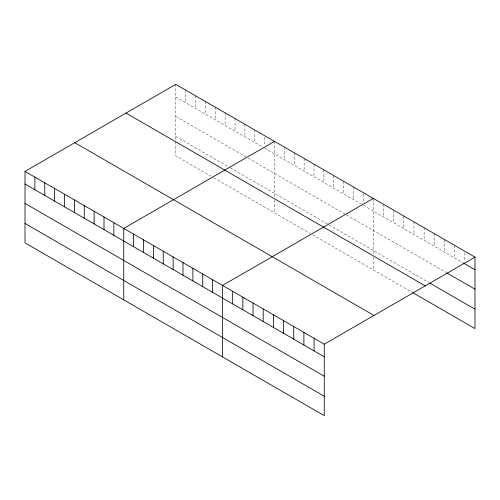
<?xml version="1.0" encoding="UTF-8"?>
<svg xmlns="http://www.w3.org/2000/svg" width="500" height="500" viewBox="0 0 500 500"><rect width="100%" height="100%" fill="white"/><g stroke="black" fill="none" stroke-linecap="round" stroke-linejoin="round"><path stroke-width="0.38" stroke-dasharray="2.5 1.88" d="M175.756 84.369L175.756 140.887M175.756 96.969L262 146.762M264.631 148.281L361.406 204.156M363.381 205.294L462.919 262.762M175.756 116.394L247.512 157.825M248.175 158.2L345.606 214.456M346.262 214.838L446.388 272.638M175.756 136.406L229.737 167.575M230.4 167.95L328.488 224.587M329.15 224.963L428.581 282.369M211.306 176.356L175.756 155.831L175.756 141.631M213.938 177.875L310.056 233.369M312.688 234.887L412.044 292.25M464.825 252.744L464.825 261.637M454.65 245.387L454.65 257.987M444.475 239.513L444.475 252.113M434.3 233.637L434.3 246.238M424.131 227.763L424.131 240.362M413.956 221.887L413.956 234.494M403.781 216.012L403.781 228.619M393.606 210.144L393.606 222.744M383.431 204.269L383.431 216.869M373.256 198.394L373.256 254.169M373.256 257.156L373.256 269.856M363.381 194.175L363.381 202.331M353.506 186.988L353.506 199.594M343.631 181.287L343.631 193.894M333.756 175.588L333.756 188.188M323.881 169.887L323.881 182.488M314.006 164.188L314.006 176.788M304.131 158.481L304.131 171.088M294.256 152.781L294.256 165.381M284.381 147.081L284.381 159.681M274.506 141.381L274.506 197.156M274.506 200.144L274.506 212.844M264.631 137.162L264.631 145.312M254.756 129.975L254.756 142.581M244.881 124.275L244.881 136.875M235.006 118.575L235.006 131.175M225.131 112.875L225.131 125.475M215.256 107.169L215.256 119.775M205.381 101.469L205.381 114.075M195.506 95.769L195.506 108.369M185.631 90.069L185.631 102.669"/><path stroke-width="0.75" d="M25 171.406L324.244 344.169L324.244 415.631L25 242.869L25 171.406L175.756 84.369L475 257.131L475 328.594L412.681 292.619M274.506 141.381L123.75 228.419L123.75 299.881M373.256 198.394L222.5 285.431L222.5 356.894M324.244 344.169L475 257.131M463.556 263.125L475 269.738M447.019 273.006L475 289.163M429.85 283.106L475 309.175M126.006 113.088L425.25 285.856M74.75 142.681L373.994 315.45M25 184.006L324.244 356.775M25 203.431L324.244 376.2M25 223.444L324.244 396.213M314.069 338.3L314.069 350.9M303.894 332.425L303.894 345.025M293.719 326.55L293.719 339.15M283.55 320.675L283.55 333.275M273.375 314.8L273.375 327.406M263.2 308.925L263.2 321.531M253.025 303.05L253.025 315.656M242.85 297.181L242.85 309.781M232.675 291.306L232.675 303.906M212.625 279.731L212.625 292.331M202.75 274.025L202.75 286.631M192.875 268.325L192.875 280.931M183 262.625L183 275.225M173.125 256.925L173.125 269.525M163.25 251.225L163.25 263.825M153.375 245.519L153.375 258.125M143.5 239.819L143.5 252.425M133.625 234.119L133.625 246.719M113.875 222.719L113.875 235.319M104 217.013L104 229.619M94.125 211.312L94.125 223.912M84.25 205.613L84.25 218.212M74.375 199.913L74.375 212.512M64.5 194.206L64.5 206.812M54.625 188.506L54.625 201.112M44.75 182.806L44.75 195.406M34.875 177.106L34.875 189.706"/></g></svg>
